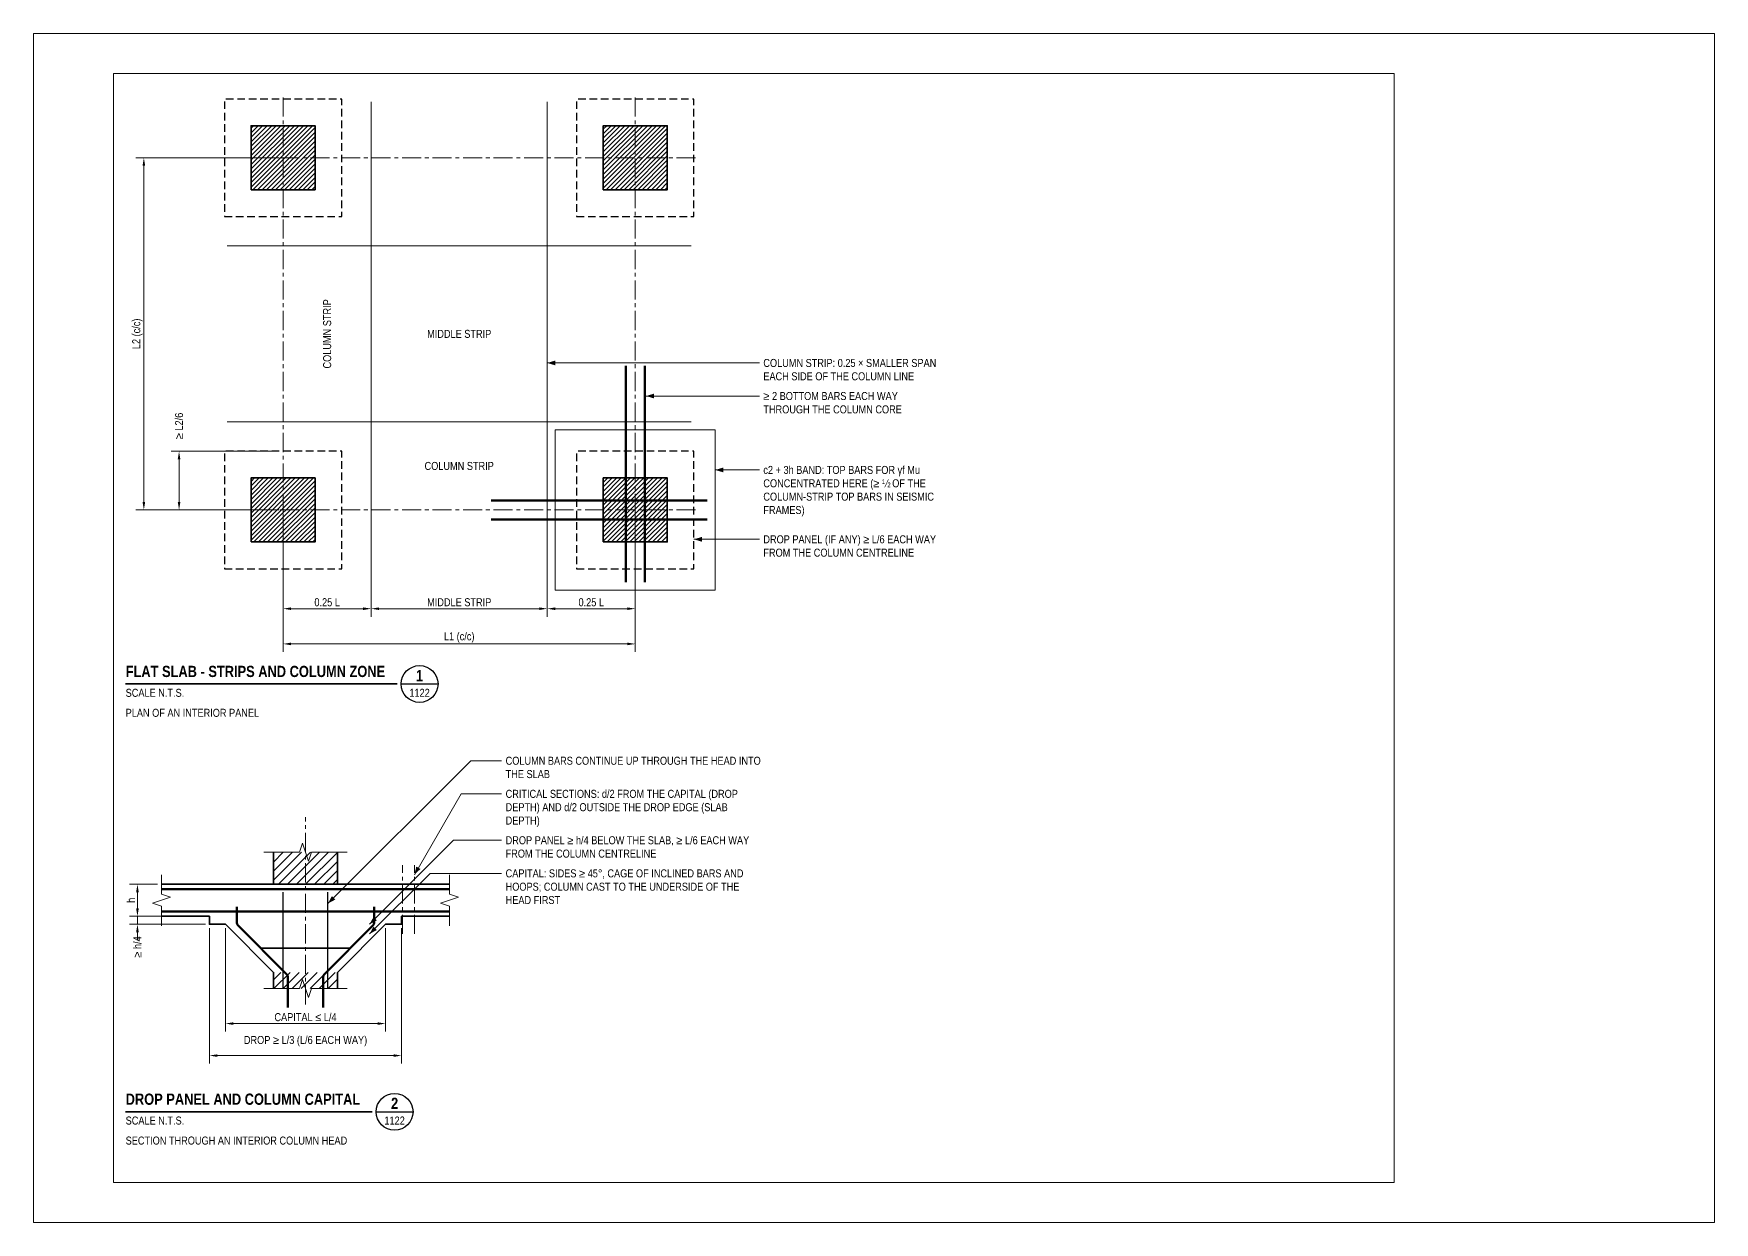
# Model space of a CAD drawing. Header units: millimetres. Extents: x 0 to 91000, y 0 to 7425.
# Drawn here: x 11500 to 22000, y 0 to 7425 of the extents above; entities that cross this region are included whole.
import ezdxf
from ezdxf.enums import TextEntityAlignment as Align

# ---------------------------------------------------------------- set-up
doc = ezdxf.new("R2010")
doc.units = ezdxf.units.MM
doc.header["$LTSCALE"] = 3.75
doc.linetypes.add('CENTER', pattern=[50.8, 31.75, -6.35, 6.35, -6.35])
doc.linetypes.add('HIDDENX2', pattern=[19.05, 12.7, -6.35])
for name, color, linetype, lineweight in [('S-ANNO', 3, 'Continuous', 18), ('S-BREAK', 8, 'Continuous', 18), ('S-CENT', 3, 'CENTER', 18), ('S-CONC', 4, 'Continuous', 35), ('S-CONC-HIDN', 252, 'HIDDENX2', 25), ('S-DET', 7, 'Continuous', 18), ('S-DIMS', 2, 'Continuous', 18), ('S-HATCH', 9, 'Continuous', 13), ('S-REBR', 1, 'Continuous', 50), ('S-REBR-NF', 252, 'Continuous', 25), ('S-REBR-SEC', 30, 'Continuous', 35), ('S-SYMB', 6, 'Continuous', 25), ('S-TEXT', 7, 'Continuous', 18), ('S-TITLE', 4, 'Continuous', 35)]:
    doc.layers.add(name, color=color, linetype=linetype, lineweight=lineweight)
doc.layers.add('S-SHEET', color=9, linetype='Continuous', lineweight=13, plot=False)
doc.layers.add('S-TB-AREA', color=9, linetype='Continuous', lineweight=13, plot=False)
doc.styles.add('AN', font='ARIALN_0.TTF')
doc.styles.add('ANB', font='ARIALNB_0.TTF')
doc.dimstyles.new('EIT-25', dxfattribs={"dimscale": 25, "dimtxt": 2, "dimasz": 2, "dimexe": 2, "dimexo": 1, "dimgap": 0.6, "dimtad": 1, "dimdec": 0, "dimtxsty": 'AN', "dimcen": 2.5, "dimclrd": 2, "dimclre": 8, "dimclrt": 7, "dimazin": 3, "dimtfac": 1, "dimtmove": 1, "dimatfit": 3, "dimlwd": -1, "dimlwe": -1, "dimarcsym": 0})

# ---------------------------------------------------------------- blocks, each defined once
blk = doc.blocks.new('VT-1122-1', base_point=(23, 125.78))
at = {"layer": 'S-SYMB'}
blk.add_line((91.85, 134.53), (101.05, 134.53), dxfattribs=at)
blk.add_circle((96.45, 134.53), 4.6, dxfattribs=at)
at = {"layer": 'S-TITLE'}
blk.add_line((23, 134.53), (90.85, 134.53), dxfattribs=at)
at = {"layer": 'S-TEXT'}
for s, height, style, p in [('1', 2.8, 'ANB', (96.45, 136.63)), ('1122', 2, 'AN', (96.45, 132.33))]:
    blk.add_text(s, height=height, dxfattribs=dict(at, style=style)).set_placement(p, align=Align.MIDDLE_CENTER)
at = {"layer": 'S-TEXT', "style": 'AN'}
for s, p in [('SCALE N.T.S.', (23, 133.33)), ('PLAN OF AN INTERIOR PANEL', (23, 128.33))]:
    blk.add_text(s, height=2, dxfattribs=at).set_placement(p, align=Align.TOP_LEFT)
at = {"layer": 'S-TITLE', "style": 'ANB'}
blk.add_text('FLAT SLAB - STRIPS AND COLUMN ZONE', height=2.8, dxfattribs=at).set_placement((23, 135.43), align=Align.BOTTOM_LEFT)
blk = doc.blocks.new('VT-1122-2', base_point=(23, 18.88))
at = {"layer": 'S-SYMB'}
blk.add_line((85.61, 27.64), (94.81, 27.64), dxfattribs=at)
blk.add_circle((90.21, 27.64), 4.6, dxfattribs=at)
at = {"layer": 'S-TITLE'}
blk.add_line((23, 27.64), (84.61, 27.64), dxfattribs=at)
at = {"layer": 'S-TEXT'}
for s, height, style, p in [('2', 2.8, 'ANB', (90.21, 29.74)), ('1122', 2, 'AN', (90.21, 25.44))]:
    blk.add_text(s, height=height, dxfattribs=dict(at, style=style)).set_placement(p, align=Align.MIDDLE_CENTER)
at = {"layer": 'S-TEXT', "style": 'AN'}
for s, p in [('SCALE N.T.S.', (23, 26.44)), ('SECTION THROUGH AN INTERIOR COLUMN HEAD', (23, 21.44))]:
    blk.add_text(s, height=2, dxfattribs=at).set_placement(p, align=Align.TOP_LEFT)
at = {"layer": 'S-TITLE', "style": 'ANB'}
blk.add_text('DROP PANEL AND COLUMN CAPITAL', height=2.8, dxfattribs=at).set_placement((23, 28.54), align=Align.BOTTOM_LEFT)
blk = doc.blocks.new('DET-1122-1', base_point=(19016.3, -28886.7))
at = {"layer": 'S-HATCH'}
h = blk.add_hatch(dxfattribs=at)
h.set_pattern_fill('ANSI31', color=256, scale=6.29921)
h.paths.add_polyline_path([(19800, -26000), (20200, -26000), (20200, -25600), (19800, -25600)])
h = blk.add_hatch(dxfattribs=at)
h.set_pattern_fill('ANSI31', color=256, scale=6.29921)
h.paths.add_polyline_path([(22000, -26000), (22400, -26000), (22400, -25600), (22000, -25600)])
h = blk.add_hatch(dxfattribs=at)
h.set_pattern_fill('ANSI31', color=256, scale=6.29921)
h.paths.add_polyline_path([(19800, -28200), (20200, -28200), (20200, -27800), (19800, -27800)])
h = blk.add_hatch(dxfattribs=at)
h.set_pattern_fill('ANSI31', color=256, scale=6.29921)
h.paths.add_polyline_path([(22000, -28200), (22400, -28200), (22400, -27800), (22000, -27800)])
at = {"layer": 'S-ANNO'}
for p, q in [((20550, -28350), (20550, -25450)), ((21650, -28350), (21650, -25450)), ((19650, -26350), (22550, -26350)), ((19650, -27450), (22550, -27450))]:
    blk.add_line(p, q, dxfattribs=at)
at = {"layer": 'S-ANNO', "flags": 128}
for points in [[(21650, -27081.7), (22900, -27081.7), (22975, -27081.7)], [(22267.8, -27288.3), (22900, -27288.3), (22975, -27288.3)], [(22700, -27750), (22900, -27750), (22975, -27750)], [(22566.7, -28183.3), (22900, -28183.3), (22975, -28183.3)]]:
    blk.add_lwpolyline(points, dxfattribs=at)
blk.add_lwpolyline([(21700, -28500), (22700, -28500), (22700, -27500), (21700, -27500)], close=True, dxfattribs=at)
at = {"layer": 'S-ANNO'}
for points in [[(21650, -27081.7), (21700, -27096.7), (21700, -27066.7)], [(22267.8, -27288.3), (22317.8, -27303.3), (22317.8, -27273.3)], [(22700, -27750), (22750, -27765), (22750, -27735)], [(22566.7, -28183.3), (22616.7, -28198.3), (22616.7, -28168.3)]]:
    blk.add_solid(points, dxfattribs=at)
at = {"layer": 'S-CENT'}
for p, q in [((20000, -28400), (20000, -25400)), ((22200, -28400), (22200, -25400)), ((19600, -25800), (22600, -25800)), ((19600, -28000), (22600, -28000))]:
    blk.add_line(p, q, dxfattribs=at)
at = {"layer": 'S-CONC', "flags": 128}
for points in [[(19800, -26000), (20200, -26000), (20200, -25600), (19800, -25600)], [(22000, -26000), (22400, -26000), (22400, -25600), (22000, -25600)], [(19800, -28200), (20200, -28200), (20200, -27800), (19800, -27800)], [(22000, -28200), (22400, -28200), (22400, -27800), (22000, -27800)]]:
    blk.add_lwpolyline(points, close=True, dxfattribs=at)
at = {"layer": 'S-CONC-HIDN', "flags": 128}
for points in [[(19633.3, -26166.7), (20366.7, -26166.7), (20366.7, -25433.3), (19633.3, -25433.3)], [(21833.3, -26166.7), (22566.7, -26166.7), (22566.7, -25433.3), (21833.3, -25433.3)], [(19633.3, -28366.7), (20366.7, -28366.7), (20366.7, -27633.3), (19633.3, -27633.3)], [(21833.3, -28366.7), (22566.7, -28366.7), (22566.7, -27633.3), (21833.3, -27633.3)]]:
    blk.add_lwpolyline(points, close=True, dxfattribs=at)
at = {"layer": 'S-REBR', "flags": 128}
for points in [[(22140, -28450), (22140, -27100)], [(22260, -28450), (22260, -27100)], [(21300, -27940), (22650, -27940)], [(21300, -28060), (22650, -28060)]]:
    blk.add_lwpolyline(points, dxfattribs=at)
at = {"layer": 'S-TEXT', "style": 'AN'}
blk.add_text('COLUMN STRIP', height=50, rotation=90, dxfattribs=at).set_placement((20275, -26900), align=Align.MIDDLE_CENTER)
for s, p in [('MIDDLE STRIP', (21100, -26900)), ('COLUMN STRIP', (21100, -27725))]:
    blk.add_text(s, height=50, dxfattribs=at).set_placement(p, align=Align.MIDDLE_CENTER)
at = {"layer": 'S-TEXT', "char_height": 50, "attachment_point": 1, "style": 'AN'}
for s, insert, width in [('COLUMN STRIP: 0.25 × SMALLER SPAN\\PEACH SIDE OF THE COLUMN LINE', (23000, -27056.7), 1136.353), ('≥ 2 BOTTOM BARS EACH WAY\\PTHROUGH THE COLUMN CORE', (23000, -27263.3), 912.533), ('c2 + 3h BAND: TOP BARS FOR γf Mu\\PCONCENTRATED HERE (≥ ½ OF THE\\PCOLUMN-STRIP TOP BARS IN SEISMIC\\PFRAMES)', (23000, -27725), 1121.207), ('DROP PANEL (IF ANY) ≥ L/6 EACH WAY\\PFROM THE COLUMN CENTRELINE', (23000, -28158.3), 1134.686)]:
    blk.add_mtext(s, dxfattribs=dict(at, insert=insert, width=width))
at = {"layer": 'S-DIMS'}
blk.add_linear_dim(base=(19130, -28000), p1=(20000, -28000), p2=(20000, -25800), angle=90, text='L2 (c/c)', dimstyle='EIT-25', dxfattribs=at).render()
blk.add_linear_dim(base=(19350, -28000), p1=(20000, -28000), p2=(20000, -27633.3), angle=90, location=(19350, -27475.5), text='≥ L2/6', dimstyle='EIT-25', override={"dimtmove": 2}, dxfattribs=at).render()
for base, p1, p2, text in [((20000, -28616.7), (20000, -28000), (20550, -28000), '0.25 L'), ((20000, -28836.7), (20000, -28000), (22200, -28000), 'L1 (c/c)'), ((20550, -28616.7), (20550, -28000), (21650, -28000), 'MIDDLE STRIP'), ((21650, -28616.7), (21650, -28000), (22200, -28000), '0.25 L')]:
    blk.add_linear_dim(base=base, p1=p1, p2=p2, text=text, dimstyle='EIT-25', dxfattribs=at).render()
blk = doc.blocks.new('DET-1122-2', base_point=(18876.3, -41020.7))
at = {"layer": 'S-HATCH'}
h = blk.add_hatch(dxfattribs=at)
h.set_pattern_fill('ANSI31', color=256, scale=12.59843)
h.paths.add_polyline_path([(19800, -39800), (20200, -39800), (20200, -39600), (19800, -39600)])
h = blk.add_hatch(dxfattribs=at)
h.set_pattern_fill('ANSI31', color=256, scale=12.59843)
h.paths.add_polyline_path([(19800, -40450), (20200, -40450), (20200, -40350), (19800, -40350)])
at = {"layer": 'S-ANNO', "flags": 128}
for points in [[(20140, -39920), (21031.7, -39028.3), (21150, -39028.3), (21225, -39028.3)], [(20680, -39740), (20971.6, -39235), (21150, -39235), (21225, -39235)], [(20400, -40050), (20925, -39525), (21150, -39525), (21225, -39525)], [(20400, -40110), (20778.3, -39731.7), (21150, -39731.7), (21225, -39731.7)]]:
    blk.add_lwpolyline(points, dxfattribs=at)
at = {"layer": 'S-ANNO'}
for points in [[(20680, -39740), (20718, -39704.2), (20692, -39689.2)], [(20140, -39920), (20186, -39895.3), (20164.7, -39874)], [(20400, -40050), (20446, -40025.3), (20424.7, -40004)], [(20400, -40110), (20446, -40085.3), (20424.7, -40064)]]:
    blk.add_solid(points, dxfattribs=at)
at = {"layer": 'S-BREAK', "flags": 128}
for points in [[(19740, -39600), (19962.5, -39600), (19981.2, -39543.8), (20018.8, -39656.2), (20037.5, -39600), (20260, -39600)], [(19100, -40060), (19100, -39937.5), (19043.8, -39918.8), (19156.2, -39881.2), (19100, -39862.5), (19100, -39740)], [(20900, -40060), (20900, -39937.5), (20843.8, -39918.8), (20956.2, -39881.2), (20900, -39862.5), (20900, -39740)], [(19740, -40450), (19962.5, -40450), (19981.2, -40393.8), (20018.8, -40506.2), (20037.5, -40450), (20260, -40450)]]:
    blk.add_lwpolyline(points, dxfattribs=at)
at = {"layer": 'S-CENT'}
for p, q in [((20000, -40550), (20000, -39380)), ((20605, -40110), (20605, -39680)), ((20680, -40110), (20680, -39680))]:
    blk.add_line(p, q, dxfattribs=at)
at = {"layer": 'S-CONC'}
for p, q in [((19800, -39800), (19800, -39600)), ((20200, -39800), (20200, -39600)), ((19100, -39800), (20900, -39800))]:
    blk.add_line(p, q, dxfattribs=at)
at = {"layer": 'S-CONC', "flags": 128}
for points in [[(19100, -40000), (19400, -40000), (19400, -40050), (19500, -40050), (19800, -40350), (19800, -40450)], [(20900, -40000), (20600, -40000), (20600, -40050), (20500, -40050), (20200, -40350), (20200, -40450)]]:
    blk.add_lwpolyline(points, dxfattribs=at)
at = {"layer": 'S-REBR', "flags": 128}
for points in [[(19100, -39830), (20900, -39830)], [(19100, -39970), (20900, -39970)]]:
    blk.add_lwpolyline(points, dxfattribs=at)
for points in [[(19890, -40569.3), (19890, -40386.7, 0.1989124), (19877.7, -40357), (19583, -40062.3, -0.1989124), (19570.7, -40032.6), (19570.7, -39940)], [(20110, -40569.3), (20110, -40386.7, -0.1989124), (20122.3, -40357), (20417, -40062.3, 0.1989124), (20429.3, -40032.6), (20429.3, -39940)]]:
    blk.add_lwpolyline(points, format="xyb", dxfattribs=at)
at = {"layer": 'S-REBR-NF', "flags": 128}
for points in [[(19860, -40450), (19860, -39850)], [(20140, -40450), (20140, -39850)]]:
    blk.add_lwpolyline(points, dxfattribs=at)
at = {"layer": 'S-REBR-SEC'}
blk.add_line((19720.7, -40200), (20279.3, -40200), dxfattribs=at)
blk.add_line((19720.7, -40200), (20279.3, -40200), dxfattribs=at)
at = {"layer": 'S-TEXT', "char_height": 50, "attachment_point": 1, "style": 'AN'}
for s, insert, width in [('COLUMN BARS CONTINUE UP THROUGH THE HEAD INTO\\PTHE SLAB', (21250, -39003.3), 1670.364), ('CRITICAL SECTIONS: d/2 FROM THE CAPITAL (DROP\\PDEPTH) AND d/2 OUTSIDE THE DROP EDGE (SLAB\\PDEPTH)', (21250, -39210), 1521.741), ('DROP PANEL ≥ h/4 BELOW THE SLAB, ≥ L/6 EACH WAY\\PFROM THE COLUMN CENTRELINE', (21250, -39500), 1595.166), ('CAPITAL: SIDES ≥ 45°, CAGE OF INCLINED BARS AND\\PHOOPS; COLUMN CAST TO THE UNDERSIDE OF THE\\PHEAD FIRST', (21250, -39706.7), 1557.709)]:
    blk.add_mtext(s, dxfattribs=dict(at, insert=insert, width=width))
at = {"layer": 'S-DIMS'}
blk.add_linear_dim(base=(18950, -40050), p1=(19400, -40050), p2=(19400, -40000), angle=90, location=(18950, -40192), text='≥ h/4', dimstyle='EIT-25', override={"dimtmove": 2}, dxfattribs=at).render()
blk.add_linear_dim(base=(18950, -40000), p1=(19100, -40000), p2=(19100, -39800), angle=90, text='h', dimstyle='EIT-25', dxfattribs=at).render()
for base, p1, p2, text in [((19400, -40870), (19400, -40050), (20600, -40050), 'DROP ≥ L/3 (L/6 EACH WAY)'), ((19500, -40670), (19500, -40050), (20500, -40050), 'CAPITAL ≤ L/4')]:
    blk.add_linear_dim(base=base, p1=p1, p2=p2, text=text, dimstyle='EIT-25', dxfattribs=at).render()

msp = doc.modelspace()

# ---------------------------------------------------------------- linework, layer by layer
at = {"layer": 'S-SHEET', "flags": 128}
msp.add_lwpolyline([(11500, 0), (22000, 0), (22000, 7425), (11500, 7425)], close=True, dxfattribs=at)
at = {"layer": 'S-TB-AREA', "flags": 128}
msp.add_lwpolyline([(12000, 250), (20000, 250), (20000, 7175), (12000, 7175)], close=True, dxfattribs=at)

# ---------------------------------------------------------------- block references
at = {"layer": 'S-DET', "zscale": 25}
for name, p in [('DET-1122-1', (12075, 3563)), ('DET-1122-2', (12075, 891))]:
    msp.add_blockref(name, p, dxfattribs=at)
at = {"layer": 'S-TEXT', "xscale": 25, "yscale": 25, "zscale": 25}
for name, p in [('VT-1122-1', (12075, 3144)), ('VT-1122-2', (12075, 472))]:
    msp.add_blockref(name, p, dxfattribs=at)

doc.saveas('drawing.dxf')
